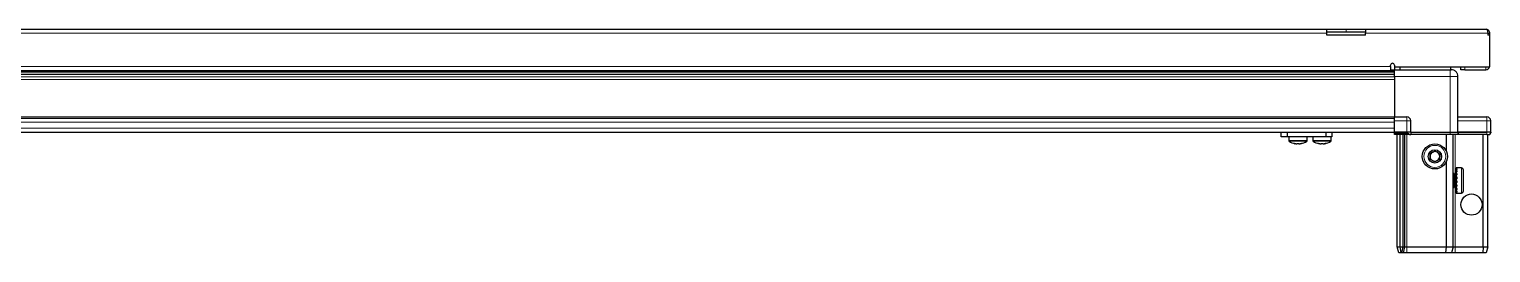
# Model space of a CAD drawing. Header units: millimetres. Extents: x 1132 to 6272, y -337 to 1933.
# Drawn here: x 2154 to 2912, y 761 to 877 of the extents above; entities that cross this region are included whole.
import ezdxf

# ---------------------------------------------------------------- set-up
doc = ezdxf.new("R2010")
doc.units = ezdxf.units.MM

msp = doc.modelspace()

# ---------------------------------------------------------------- linework, layer by layer
at = {"color": 7, "linetype": 'Continuous', "lineweight": 25}
for p, q in [((1397.49, 876.68), (2827.49, 876.68)), ((2827.49, 874.58), (2827.49, 876.68)), ((2827.49, 876.68), (2837.49, 876.68)), ((2837.49, 875.18), (2827.49, 875.18)), ((2827.49, 873.68), (2827.49, 874.58)), ((2847.49, 873.68), (2827.49, 873.68)), ((2837.49, 876.68), (2847.49, 876.68)), ((2847.49, 875.18), (2837.49, 875.18)), ((2847.49, 876.68), (2847.49, 874.58)), ((2847.49, 876.68), (2910.39, 876.68)), ((2847.49, 873.68), (2847.49, 874.58)), ((2910.99, 874.58), (2910.99, 873.68)), ((2910.99, 874.58), (2911.99, 874.58)), ((2911.99, 873.68), (2910.99, 873.68)), ((2911.99, 873.68), (2911.99, 874.58)), ((2911.99, 857.18), (2911.99, 873.68)), ((2860.49, 857.28), (2860.49, 858.03)), ((2860.49, 857.28), (2860.49, 855.18)), ((2862.49, 858.03), (2862.49, 857.18)), ((2862.49, 857.18), (2911.99, 857.18)), ((2862.49, 857.18), (2862.49, 855.68)), ((2865.24, 857.18), (2865.24, 855.68)), ((2891.74, 855.68), (2891.74, 857.18)), ((2896.99, 855.68), (2896.99, 857.18)), ((2862.49, 853.24), (1362.49, 853.24)), ((2862.49, 853.2), (1362.49, 853.2)), ((1388.61, 855.03), (2836.37, 855.03)), ((2124.99, 855.18), (2860.49, 855.18)), ((2830.99, 855.18), (2830.99, 855.03)), ((2831.1, 855.18), (2831.1, 855.03)), ((2831.28, 855.18), (2831.28, 855.03)), ((2831.79, 855.18), (2831.79, 855.03)), ((2832.18, 855.18), (2832.18, 855.03)), ((2833.04, 855.18), (2833.04, 855.03)), ((2833.6, 855.18), (2833.6, 855.03)), ((2834.72, 855.18), (2834.72, 855.03)), ((2835.4, 855.18), (2835.4, 855.03)), ((2836.37, 855.03), (2836.67, 855.03)), ((2836.67, 855.18), (2836.67, 855.03)), ((2836.67, 855.03), (2837.41, 855.03)), ((2836.67, 855.03), (2836.67, 855.03)), ((2836.93, 855.18), (2836.93, 855.03)), ((2837.41, 855.18), (2837.41, 855.03)), ((2837.41, 855.03), (2838.7, 855.03)), ((2838.61, 855.03), (2862.49, 855.03)), ((2838.7, 855.18), (2838.7, 855.03)), ((2838.79, 855.18), (2838.79, 855.03)), ((2839.42, 855.18), (2839.42, 855.03)), ((2840.62, 855.18), (2840.62, 855.03)), ((2841.24, 855.18), (2841.24, 855.03)), ((2842.22, 855.18), (2842.22, 855.03)), ((2842.7, 855.18), (2842.7, 855.03)), ((2843.37, 855.18), (2843.37, 855.03)), ((2843.64, 855.18), (2843.64, 855.03)), ((2843.94, 855.18), (2843.94, 855.03)), ((2843.99, 855.03), (2843.99, 855.18)), ((2843.99, 855.18), (2843.99, 855.03)), ((2862.49, 855.68), (2891.49, 855.68)), ((2862.49, 852.18), (2862.49, 831.18)), ((2895.49, 823.18), (2895.49, 852.18)), ((2898.99, 855.68), (2896.99, 855.68)), ((2898.99, 855.68), (2909.89, 855.68)), ((2122.49, 830.53), (2862.49, 830.53)), ((2862.49, 831.18), (2868.99, 831.18)), ((2862.49, 829.18), (2862.49, 831.18)), ((2862.49, 823.18), (2862.49, 829.18)), ((2870.99, 823.18), (2870.99, 829.18)), ((2895.49, 831.18), (2910.49, 831.18)), ((2912.49, 823.18), (2912.49, 829.18)), ((2122.49, 823.33), (2862.49, 823.33)), ((2803.84, 820.83), (2803.84, 823.33)), ((2806.84, 820.83), (2803.84, 820.83)), ((2806.84, 823.33), (2806.84, 820.83)), ((2827.04, 820.83), (2806.84, 820.83)), ((2807.69, 820.83), (2807.69, 818.92)), ((2817.19, 818.92), (2817.19, 820.83)), ((2817.24, 818.92), (2817.24, 820.83)), ((2820.19, 820.83), (2820.19, 818.92)), ((2827.04, 820.83), (2827.04, 823.33)), ((2830.04, 820.83), (2827.04, 820.83)), ((2829.69, 818.92), (2829.69, 820.83)), ((2830.04, 823.33), (2830.04, 820.83)), ((2862.49, 823.18), (2868.99, 823.18)), ((2862.49, 823.18), (2862.49, 822.85)), ((2862.49, 823.18), (2862.49, 823.18)), ((2868.99, 823.18), (2862.49, 823.18)), ((2862.49, 821.98), (2862.49, 822.85)), ((2862.49, 822.85), (2862.49, 822.85)), ((2862.49, 822.85), (2868.99, 822.85)), ((2870.31, 821.98), (2862.49, 821.98)), ((2863.99, 763.68), (2863.99, 821.98)), ((2865.49, 763.68), (2865.49, 821.98)), ((2866.99, 763.68), (2866.99, 821.98)), ((2867.99, 763.68), (2867.99, 821.98)), ((2870.99, 823.18), (2868.99, 823.18)), ((2870.31, 821.98), (2870.99, 821.98)), ((2870.99, 823.18), (2870.99, 821.98)), ((2870.99, 823.18), (2871.19, 823.18)), ((2871.19, 821.98), (2870.99, 821.98)), ((2871.19, 823.18), (2891.49, 823.18)), ((2891.49, 821.98), (2871.19, 821.98)), ((2889.49, 813.18), (2889.49, 821.98)), ((2891.49, 823.18), (2895.49, 823.18)), ((2895.49, 821.98), (2891.49, 821.98)), ((2892.99, 763.68), (2892.99, 821.98)), ((2895.49, 823.18), (2895.49, 821.98)), ((2895.49, 823.18), (2895.69, 823.18)), ((2895.69, 821.98), (2895.49, 821.98)), ((2895.69, 823.18), (2910.49, 823.18)), ((2910.49, 823.18), (2895.69, 823.18)), ((2910.49, 821.98), (2895.69, 821.98)), ((2908.49, 763.68), (2908.49, 821.98)), ((2912.49, 823.18), (2910.49, 823.18)), ((2910.49, 821.98), (2911.99, 821.98)), ((2910.99, 763.68), (2910.99, 821.98)), ((2911.99, 821.98), (2912.49, 822.85)), ((2912.49, 823.18), (2912.49, 822.85)), ((2889.49, 763.68), (2889.49, 808.18)), ((2897.39, 804.68), (2894.49, 804.68)), ((2894.49, 804.68), (2894.49, 804.67)), ((2894.99, 804.67), (2894.49, 804.67)), ((2894.49, 804.67), (2894.49, 804.59)), ((2894.49, 804.59), (2894.49, 804.25)), ((2894.99, 804.59), (2894.49, 804.59)), ((2894.99, 804.25), (2894.49, 804.25)), ((2894.49, 804.25), (2894.49, 803.94)), ((2894.49, 803.94), (2894.49, 803.23)), ((2894.99, 803.94), (2894.49, 803.94)), ((2894.99, 804.59), (2894.99, 804.67)), ((2894.99, 803.94), (2894.99, 804.25)), ((2898.19, 803.88), (2898.19, 802.39)), ((2893.02, 802.18), (2892.99, 802.18)), ((2893.5, 801.49), (2893.02, 802.18)), ((2893.02, 802.18), (2893.02, 801.14)), ((2893.02, 801.14), (2893.02, 794.18)), ((2893.99, 802.18), (2893.5, 801.49)), ((2893.5, 801.49), (2893.5, 800.63)), ((2893.5, 800.63), (2893.5, 794.87)), ((2893.99, 802.18), (2893.99, 801.14)), ((2893.99, 801.14), (2893.99, 794.18)), ((2894.49, 802.58), (2894.39, 802.58)), ((2894.39, 802.58), (2894.39, 793.78)), ((2894.99, 803.23), (2894.49, 803.23)), ((2894.49, 803.23), (2894.49, 802.73)), ((2894.49, 802.73), (2894.49, 801.71)), ((2894.99, 802.73), (2894.49, 802.73)), ((2894.99, 801.71), (2894.49, 801.71)), ((2894.49, 801.71), (2894.49, 801.07)), ((2894.49, 801.07), (2894.49, 799.86)), ((2894.99, 801.07), (2894.49, 801.07)), ((2894.99, 799.86), (2894.49, 799.86)), ((2894.49, 799.86), (2894.49, 799.31)), ((2894.99, 799.31), (2894.49, 799.31)), ((2894.49, 799.13), (2894.49, 797.83)), ((2894.99, 799.13), (2894.49, 799.13)), ((2894.99, 797.83), (2894.49, 797.83)), ((2894.99, 797.45), (2894.49, 797.45)), ((2894.49, 797.45), (2894.49, 797.1)), ((2894.99, 797.1), (2894.49, 797.1)), ((2894.49, 797.1), (2894.49, 795.84)), ((2894.99, 802.73), (2894.99, 803.23)), ((2894.99, 801.07), (2894.99, 801.71)), ((2894.99, 799.13), (2894.99, 799.86)), ((2894.99, 797.1), (2894.99, 797.83)), ((2898.19, 802.39), (2898.19, 792.48)), ((2892.99, 794.18), (2893.02, 794.18)), ((2893.02, 794.18), (2893.5, 794.87)), ((2893.5, 794.87), (2893.99, 794.18)), ((2894.39, 793.78), (2894.49, 793.78)), ((2894.99, 795.84), (2894.49, 795.84)), ((2894.49, 795.84), (2894.49, 795.17)), ((2894.49, 795.17), (2894.49, 794.08)), ((2894.99, 795.17), (2894.49, 795.17)), ((2894.99, 794.08), (2894.49, 794.08)), ((2894.49, 794.08), (2894.49, 793.54)), ((2894.49, 793.54), (2894.49, 792.72)), ((2894.99, 793.54), (2894.49, 793.54)), ((2894.99, 792.72), (2894.49, 792.72)), ((2894.49, 792.72), (2894.49, 792.36)), ((2894.49, 792.36), (2894.49, 791.9)), ((2894.99, 792.36), (2894.49, 792.36)), ((2894.99, 791.9), (2894.49, 791.9)), ((2894.49, 791.9), (2894.49, 791.75)), ((2894.49, 791.75), (2894.49, 791.68)), ((2894.99, 791.75), (2894.49, 791.75)), ((2894.49, 791.68), (2897.39, 791.68)), ((2894.99, 795.17), (2894.99, 795.84)), ((2894.99, 793.54), (2894.99, 794.08)), ((2894.99, 792.36), (2894.99, 792.72)), ((2894.99, 791.75), (2894.99, 791.9)), ((2863.99, 763.68), (2865.49, 763.68)), ((2864.79, 760.68), (2863.99, 763.68)), ((2865.94, 760.68), (2864.79, 760.68)), ((2865.49, 763.68), (2866.99, 763.68)), ((2865.94, 760.68), (2865.49, 763.68)), ((2866.44, 760.68), (2865.94, 760.68)), ((2866.44, 760.68), (2866.99, 763.68)), ((2867.18, 760.68), (2866.44, 760.68)), ((2866.99, 763.68), (2867.99, 763.68)), ((2867.18, 760.68), (2867.99, 763.68)), ((2868.99, 760.68), (2867.18, 760.68)), ((2867.99, 763.68), (2868.99, 763.68)), ((2868.99, 763.68), (2889.49, 763.68)), ((2889.16, 760.68), (2868.99, 760.68)), ((2889.16, 760.68), (2889.49, 763.68)), ((2892.18, 760.68), (2889.16, 760.68)), ((2889.49, 763.68), (2892.99, 763.68)), ((2892.99, 763.68), (2892.18, 760.68)), ((2893.99, 760.68), (2892.18, 760.68)), ((2892.99, 763.68), (2893.99, 763.68)), ((2893.99, 763.68), (2908.49, 763.68)), ((2908.33, 760.68), (2893.99, 760.68)), ((2908.49, 763.68), (2908.33, 760.68)), ((2910.18, 760.68), (2908.33, 760.68)), ((2908.49, 763.68), (2910.99, 763.68)), ((2910.99, 763.68), (2910.18, 760.68))]:
    msp.add_line(p, q, dxfattribs=at)
at = {"color": 8, "linetype": 'Continuous', "lineweight": 18}
for p, q in [((2827.49, 874.58), (1397.49, 874.58)), ((2837.49, 876.68), (2837.49, 875.18)), ((2910.99, 874.58), (2847.49, 874.58)), ((2124.99, 857.28), (2860.49, 857.28)), ((2898.99, 857.18), (2898.99, 855.68)), ((2909.89, 857.18), (2909.89, 855.68)), ((2862.49, 854.44), (1362.49, 854.44)), ((1362.49, 852), (2862.49, 852)), ((2862.49, 850.58), (1362.49, 850.58)), ((2860.49, 855.68), (2862.49, 855.68)), ((2891.49, 852.18), (2862.49, 852.18)), ((2891.49, 823.18), (2891.49, 852.18)), ((2122.49, 831.18), (2862.49, 831.18)), ((2122.49, 828.53), (2862.49, 828.53)), ((2868.99, 829.18), (2862.49, 829.18)), ((2868.99, 829.18), (2868.99, 831.18)), ((2868.99, 823.18), (2868.99, 829.18)), ((2870.99, 829.18), (2868.99, 829.18)), ((2910.49, 829.18), (2895.49, 829.18)), ((2910.49, 831.18), (2910.49, 829.18)), ((2910.49, 823.18), (2910.49, 829.18)), ((2912.49, 829.18), (2910.49, 829.18)), ((2122.49, 825.33), (2862.49, 825.33)), ((2809.9, 818.92), (2807.69, 818.92)), ((2817.19, 818.92), (2809.9, 818.92)), ((2817.24, 818.92), (2817.19, 818.92)), ((2827.69, 818.92), (2820.19, 818.92)), ((2829.69, 818.92), (2827.69, 818.92)), ((2862.49, 823.18), (2862.49, 822.85)), ((2868.99, 823.18), (2868.99, 822.85)), ((2868.99, 763.68), (2868.99, 821.98)), ((2871.19, 823.18), (2871.19, 821.98)), ((2891.49, 823.18), (2891.49, 821.98)), ((2893.99, 802.18), (2893.99, 821.98)), ((2895.69, 823.18), (2895.69, 821.98)), ((2910.49, 823.18), (2910.49, 821.98)), ((2810, 818.55), (2807.88, 818.55)), ((2816.99, 818.55), (2810, 818.55)), ((2817.04, 818.55), (2816.99, 818.55)), ((2827.58, 818.55), (2820.38, 818.55)), ((2829.49, 818.55), (2827.58, 818.55)), ((2897.39, 804.68), (2897.39, 802.99)), ((2897.39, 802.99), (2897.39, 791.68)), ((2893.99, 763.68), (2893.99, 794.18)), ((2868.99, 760.68), (2868.99, 763.68)), ((2893.99, 763.68), (2893.99, 760.68))]:
    msp.add_line(p, q, dxfattribs=at)
at = {"color": 7, "linetype": 'Continuous', "lineweight": 25}
for centre, radius in [((2883.49, 810.68), 6.5), ((2883.49, 810.68), 3.46), ((2902.49, 785.68), 5.5)]:
    msp.add_circle(centre, radius, dxfattribs=at)
at = {"color": 8, "linetype": 'Continuous', "lineweight": 18}
msp.add_circle((2883.49, 810.68), 5.7, dxfattribs=at)
at = {"color": 7, "linetype": 'Continuous', "lineweight": 25}
for centre, radius, start, end in [((2861.49, 858.03), 1, 0, 180), ((2909.89, 857.78), 2.1, 270, 343.39845), ((2868.99, 829.18), 2, 0, 90), ((2910.49, 829.18), 2, 0, 90), ((2808.14, 818.92), 0.45, 180, 235.28209), ((2816.74, 818.92), 0.45, 304.71791, 0), ((2816.79, 818.92), 0.45, 304.71791, 0), ((2820.64, 818.92), 0.45, 180, 235.28209), ((2829.24, 818.92), 0.45, 304.71791, 0), ((2812.44, 825.13), 8, 235.28209, 259.05401), ((2812.44, 825.13), 8, 280.84597, 304.71791), ((2812.49, 825.13), 8, 280.92113, 304.71791), ((2824.94, 825.13), 8, 235.28209, 258.92302), ((2824.94, 825.13), 8, 280.93918, 304.71791), ((2883.49, 810.68), 2.5, 118.29497, 178.29497), ((2883.49, 810.68), 2.5, 58.29497, 118.29497), ((2883.49, 810.68), 2.5, 358.29497, 58.29497), ((2883.49, 810.68), 2.5, 178.29497, 238.29497), ((2883.49, 810.68), 2.5, 238.29497, 298.29497), ((2883.49, 810.68), 2.5, 298.29497, 358.29497), ((2897.39, 803.88), 0.8, 360, 90), ((2893.99, 802.58), 0.4, 270, 360), ((2893.99, 793.78), 0.4, 0, 90), ((2897.39, 792.48), 0.8, 270, 0)]:
    msp.add_arc(centre, radius, start, end, dxfattribs=at)
msp.add_ellipse((2868.99, 819.38), major_axis=(0, 3.46), ratio=0.57735, start_param=5.560451, end_param=6.283185, dxfattribs=at)
for points, knots in [([(2911.99, 874.58), (2911.96, 874.83), (2911.91, 875.33), (2911.52, 875.96), (2910.96, 876.45), (2910.5, 876.58), (2910.26, 876.65)], [0, 0, 0, 0, 0.2601609, 0.506776, 0.753388, 1, 1, 1, 1]), ([(2910.39, 876.68), (2910.43, 876.65), (2910.52, 876.6), (2910.66, 876.21), (2910.79, 875.65), (2910.9, 875.07), (2910.97, 874.71), (2910.99, 874.58)], [0, 0, 0, 0, 0.230255, 0.448522, 0.666786, 0.88505, 1, 1, 1, 1]), ([(2862.49, 852.18), (2862.49, 852.57), (2862.49, 853.36), (2862.49, 854.41), (2862.49, 855.2), (2862.49, 855.62), (2862.49, 855.66), (2862.49, 855.68)], [0, 0, 0, 0, 0.2146939, 0.4293877, 0.6440816, 0.8587754, 1, 1, 1, 1]), ([(2891.49, 855.68), (2891.55, 855.68), (2891.69, 855.68), (2891.85, 855.68), (2891.97, 855.68), (2891.98, 855.68), (2891.99, 855.68)], [0, 0, 0, 0, 0.249394, 0.500333, 0.750167, 1, 1, 1, 1]), ([(2895.49, 852.18), (2895.44, 852.62), (2895.37, 853.3), (2894.93, 854.11), (2894.48, 854.67), (2893.92, 855.12), (2893.11, 855.56), (2892.43, 855.63), (2891.99, 855.68)], [0, 0, 0, 0, 0.239457, 0.368361, 0.5, 0.631639, 0.760543, 1, 1, 1, 1]), ([(2810.92, 817.28), (2810.91, 817.28), (2810.88, 817.28), (2810.67, 817.35), (2810.51, 817.41), (2810.45, 817.44), (2810.44, 817.45), (2810.44, 817.45), (2810.45, 817.45), (2810.47, 817.45), (2810.52, 817.44), (2810.74, 817.39), (2811.07, 817.32), (2811.45, 817.27), (2811.73, 817.27), (2811.99, 817.3), (2812.13, 817.37), (2812.26, 817.44), (2812.31, 817.45), (2812.33, 817.45), (2812.35, 817.45), (2812.38, 817.45), (2812.42, 817.44), (2812.54, 817.4), (2812.7, 817.32), (2812.95, 817.27), (2813.31, 817.27), (2813.68, 817.32), (2814.01, 817.38), (2814.24, 817.44), (2814.32, 817.45), (2814.34, 817.45), (2814.35, 817.45), (2814.35, 817.45), (2814.33, 817.43), (2814.17, 817.35), (2813.93, 817.27), (2813.94, 817.27), (2813.95, 817.27)], [0, 0, 0, 0, 0.024519, 0.105974, 0.133842, 0.147819, 0.153553, 0.156403, 0.15928, 0.16178, 0.166477, 0.181648, 0.254111, 0.300998, 0.335579, 0.379192, 0.462021, 0.482676, 0.486455, 0.490271, 0.492817, 0.495357, 0.499784, 0.513427, 0.576955, 0.640973, 0.679017, 0.731371, 0.789083, 0.818039, 0.821666, 0.824546, 0.82745, 0.830805, 0.837158, 0.863854, 0.969866, 1, 1, 1, 1]), ([(2823.41, 817.28), (2823.42, 817.28), (2823.47, 817.27), (2823.42, 817.29), (2823.3, 817.34), (2823.19, 817.39), (2823.14, 817.41), (2823.11, 817.43), (2823.09, 817.44), (2823.09, 817.45), (2823.1, 817.45), (2823.1, 817.45), (2823.11, 817.45)], [0, 0, 0, 0, 0.117513, 0.319182, 0.655587, 0.780657, 0.858887, 0.909792, 0.960055, 0.979586, 0.994792, 1, 1, 1, 1]), ([(2823.11, 817.45), (2823.11, 817.45), (2823.12, 817.45), (2823.16, 817.44), (2823.32, 817.41), (2823.61, 817.35), (2823.96, 817.29), (2824.29, 817.27), (2824.62, 817.28), (2824.83, 817.35), (2824.99, 817.41), (2825.07, 817.44), (2825.11, 817.45), (2825.14, 817.45), (2825.16, 817.45), (2825.18, 817.45), (2825.22, 817.44), (2825.33, 817.39), (2825.44, 817.32), (2825.64, 817.27), (2825.89, 817.27), (2826.28, 817.3), (2826.63, 817.37), (2826.9, 817.44), (2826.96, 817.45), (2826.98, 817.45), (2826.99, 817.45), (2826.99, 817.45), (2826.98, 817.44), (2826.88, 817.4), (2826.66, 817.33), (2826.45, 817.27), (2826.44, 817.27), (2826.44, 817.28)], [0, 0, 0, 0, 0.003351, 0.008063, 0.021119, 0.079476, 0.149012, 0.192992, 0.237333, 0.333888, 0.366922, 0.38349, 0.390287, 0.393665, 0.397075, 0.40004, 0.405607, 0.423591, 0.509487, 0.565066, 0.606058, 0.657756, 0.755941, 0.780424, 0.784904, 0.789427, 0.792445, 0.795456, 0.800704, 0.816876, 0.89218, 0.968066, 1, 1, 1, 1]), ([(2880.95, 809.31), (2880.96, 809.83), (2880.99, 810.79), (2881.02, 811.75), (2881.03, 812.2)], [0, 0, 0, 0, 0.534686, 1, 1, 1, 1]), ([(2881.03, 812.2), (2881.49, 812.44), (2882.34, 812.9), (2883.18, 813.35), (2883.57, 813.57)], [0, 0, 0, 0, 0.5346859, 1, 1, 1, 1]), ([(2883.57, 813.57), (2883.68, 813.5), (2884.19, 813.18), (2885.04, 812.66), (2885.74, 812.23), (2886.03, 812.05)], [0, 0, 0, 0, 0.1331247, 0.6370994, 1, 1, 1, 1]), ([(2886.03, 812.05), (2886.01, 811.53), (2885.99, 810.57), (2885.96, 809.61), (2885.94, 809.16)], [0, 0, 0, 0, 0.534686, 1, 1, 1, 1]), ([(2883.4, 807.79), (2883.11, 807.98), (2882.41, 808.41), (2881.56, 808.93), (2881.05, 809.25), (2880.95, 809.31)], [0, 0, 0, 0, 0.362901, 0.866875, 1, 1, 1, 1]), ([(2885.94, 809.16), (2885.49, 808.92), (2884.64, 808.46), (2883.8, 808.01), (2883.4, 807.79)], [0, 0, 0, 0, 0.534686, 1, 1, 1, 1])]:
    msp.add_open_spline(points, degree=3, knots=knots, dxfattribs=at)
at = {"color": 8, "linetype": 'Continuous', "lineweight": 18}
msp.add_open_spline([(2891.49, 852.18), (2891.49, 852.62), (2891.49, 853.3), (2891.49, 854.11), (2891.49, 854.67), (2891.49, 855.12), (2891.49, 855.56), (2891.49, 855.63), (2891.49, 855.68)], degree=3, knots=[0, 0, 0, 0, 0.239457, 0.368361, 0.5, 0.631639, 0.760543, 1, 1, 1, 1], dxfattribs=at)
msp.add_open_spline([(2895.49, 852.18), (2895.43, 852.18), (2895.31, 852.18), (2894.38, 852.18), (2893.06, 852.18), (2892.01, 852.18), (2891.49, 852.18)], degree=3, dxfattribs=at)

doc.saveas('drawing.dxf')
